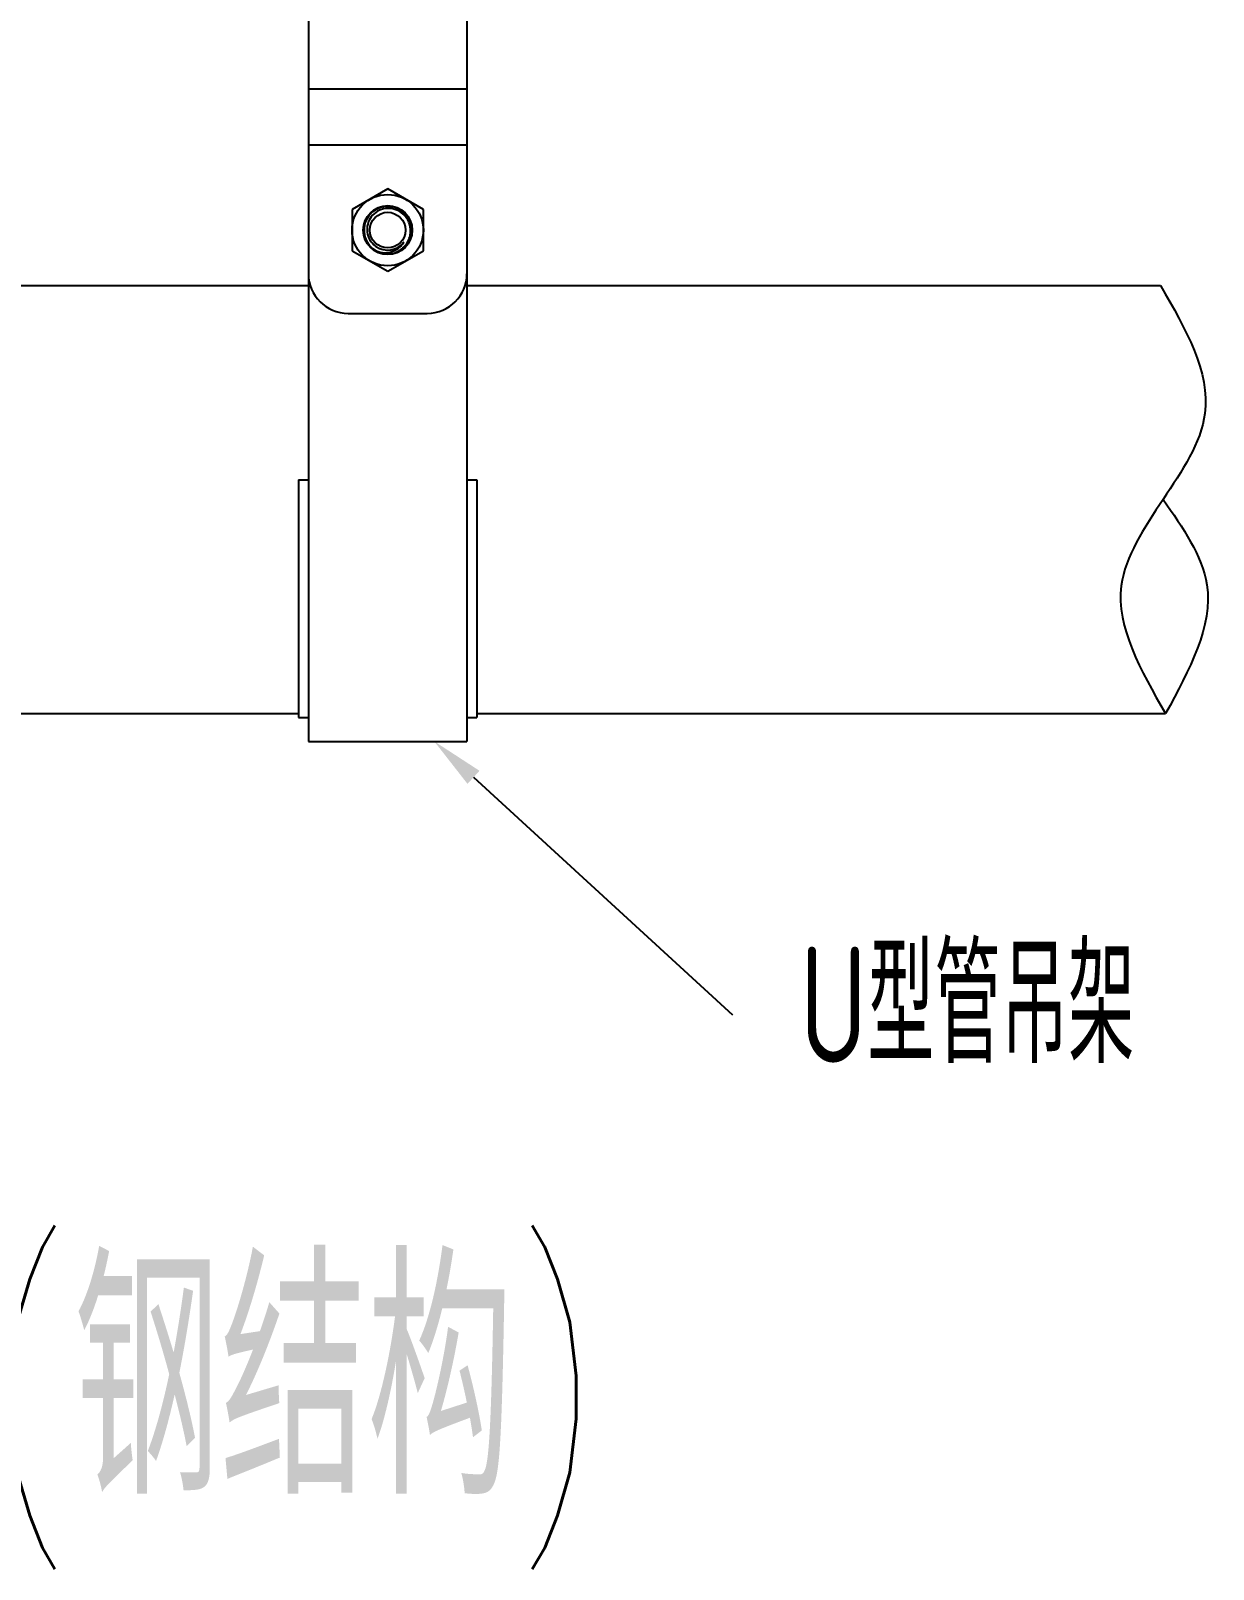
# Model space of a CAD drawing. Extents: x 4995099 to 5303443, y 4627657 to 4889583.
# Drawn here: x 5042527 to 5046970, y 4742820 to 4748598 of the extents above; entities that cross this region are included whole.
import ezdxf

# ---------------------------------------------------------------- set-up
doc = ezdxf.new("R2010")
doc.units = 0
doc.header["$LTSCALE"] = 1000
doc.header["$MEASUREMENT"] = 0
doc.layers.get('0').update_dxf_attribs({"color": 4, "linetype": 'CONTINUOUS'})
doc.layers.add('TWT_TEXT', color=7, linetype='CONTINUOUS')
doc.styles.add('HZTXT', font='TXT', dxfattribs={"bigfont": 'HZTXT'})
doc.styles.get("Standard").update_dxf_attribs({"font": 'GBENOR', "bigfont": 'GBCBIG'})

msp = doc.modelspace()

# ---------------------------------------------------------------- linework, layer by layer
at = {"linetype": 'Continuous'}
for p, q in [((5043570.5, 4748801.5), (5043570.5, 4745929.1)), ((5044165.8, 4748801.5), (5044165.8, 4745929.1)), ((5043570.5, 4748379.5), (5044165.8, 4748379.5)), ((5043570.5, 4748169), (5044165.8, 4748169)), ((5043868.2, 4748003.7), (5043734.2, 4747926.3)), ((5044002.1, 4747926.3), (5043868.2, 4748003.7)), ((5043734.2, 4747926.3), (5043734.2, 4747771.7)), ((5043934, 4747912.3), (5043933.9, 4747912.4)), ((5044002.1, 4747771.7), (5044002.1, 4747926.3)), ((5043959.5, 4747847.3), (5043959.5, 4747847.3)), ((5043959.5, 4747847.2), (5043959.5, 4747847.3)), ((5043734.2, 4747771.7), (5043868.2, 4747694.4)), ((5043868.2, 4747694.4), (5044002.1, 4747771.7)), ((5043953.7, 4747819.5), (5043953.6, 4747819.3)), ((5042379.9, 4747640.7), (5043570.5, 4747640.7)), ((5044165.8, 4747640.7), (5046771.9, 4747640.7)), ((5043719.3, 4747536.5), (5044017, 4747536.5)), ((5043533.3, 4746911.4), (5043570.5, 4746911.4)), ((5043533.3, 4746911.4), (5043533.3, 4746018.4)), ((5044165.8, 4746911.4), (5044203, 4746911.4)), ((5044203, 4746911.4), (5044203, 4746018.4)), ((5042379.9, 4746033.3), (5043533.3, 4746033.3)), ((5044203, 4746033.3), (5046790.5, 4746033.3)), ((5043533.3, 4746018.4), (5043570.5, 4746018.4)), ((5044165.8, 4746018.4), (5044203, 4746018.4)), ((5043570.5, 4745929.1), (5044165.8, 4745929.1))]:
    msp.add_line(p, q, dxfattribs=at)
msp.add_lwpolyline([(5044190.6, 4745794), (5045164, 4744901.7)])
for radius in [133.9, 92.1, 67]:
    msp.add_circle((5043868.2, 4747849), radius, dxfattribs=at)
for centre, radius, start, end in [((5043868.2, 4747849), 89.3, 289.25158, 285.86235), ((5043862.4, 4747856.9), 90.5, 37.57462, 37.80403), ((5043868.2, 4747849), 91.3, 358.9347, 43.9347), ((5043868.4, 4747849.2), 91, 43.52983, 43.86009), ((5043862.9, 4747857.2), 89.9, 23.78684, 37.58003), ((5043868.3, 4747849.1), 91.1, 42.26195, 43.52957), ((5043868.3, 4747851.7), 91.3, 339.76267, 355.68101), ((5043868.5, 4747851.6), 91.1, 355.7063, 356.90193), ((5043868.3, 4747849), 91.2, 356.87963, 358.47887), ((5043868.6, 4747851.6), 91, 356.90209, 357.24282), ((5043868.5, 4747849), 91, 358.47928, 358.88404), ((5043868.4, 4747849.3), 75.6, 225.5961, 226.24462), ((5043868.4, 4747849.3), 75.6, 226.24455, 228.00022), ((5043866.4, 4747850.9), 75.7, 228.66122, 231.11392), ((5043868.3, 4747849.2), 75.4, 227.99952, 230.7843), ((5043866.3, 4747850.8), 75.5, 231.11449, 231.91318), ((5043866.2, 4747850.7), 75.4, 231.91326, 232.23954), ((5043866.1, 4747850.6), 75.3, 232.2392, 233.54057), ((5043868.1, 4747848.9), 75, 230.78468, 232.80595), ((5043866, 4747850.4), 75.1, 233.54075, 234.43197), ((5043865.8, 4747850.3), 74.8, 234.43194, 235.30082), ((5043867.9, 4747848.6), 74.6, 232.80686, 233.4634), ((5043865.7, 4747850.1), 74.6, 235.30085, 236.12401), ((5043867.8, 4747848.5), 74.5, 233.4634, 234.12152), ((5043868.2, 4747849), 75.2, 234.12166, 323.46018), ((5043865.8, 4747847.9), 88.9, 287.55076, 290.96707), ((5043861.5, 4747841.9), 76.9, 313.91183, 316.67381), ((5043862.1, 4747841.4), 76.1, 316.66062, 330.82466), ((5043868, 4747849.2), 75.4, 312.09178, 313.87746), ((5043867.9, 4747849.3), 75.5, 313.8772, 315.04424), ((5043867.9, 4747849.3), 75.5, 315.04374, 319.2498), ((5043868.2, 4747849), 75.2, 319.2512, 320.83329), ((5043868.3, 4747848.9), 75, 320.83378, 321.09926), ((5043868.4, 4747848.9), 74.9, 321.09926, 321.4855), ((5043868.5, 4747848.8), 74.8, 321.48537, 322.27714), ((5043868.7, 4747848.6), 74.5, 322.2769, 323.45974), ((5043869.7, 4747851.2), 89.8, 312.10865, 339.2138), ((5043869.2, 4747851.4), 90.3, 339.27916, 339.71057), ((5043719.3, 4747685.3), 148.8, 180, 270), ((5044017, 4747685.3), 148.8, 270, 0)]:
    msp.add_arc(centre, radius, start, end, dxfattribs=at)
for points, knots in [([(5043811.7, 4747905.2), (5043804.7, 4747897.7), (5043793.5, 4747879.7), (5043788.5, 4747848.6), (5043795.9, 4747817.8), (5043808.6, 4747800.9), (5043816.4, 4747794.1)], [0, 0, 0, 0, 0.250059, 0.500072, 0.750044, 1, 1, 1, 1]), ([(5043868.2, 4747930.8), (5043857.6, 4747930.4), (5043836.5, 4747925.6), (5043818.8, 4747912.9), (5043811.7, 4747905.2)], [0, 0, 0, 0, 0.500062, 1, 1, 1, 1]), ([(5043926.4, 4747909.3), (5043918.6, 4747916.4), (5043900.1, 4747927.7), (5043878.7, 4747931.1), (5043868.2, 4747930.8)], [0, 0, 0, 0, 0.500002, 1, 1, 1, 1]), ([(5043897.6, 4747764.9), (5043911.1, 4747770.1), (5043936.1, 4747787.6), (5043956.1, 4747828.4), (5043953.7, 4747873.8), (5043937.1, 4747899.5), (5043926.4, 4747909.3)], [0, 0, 0, 0, 0.250144, 0.500177, 0.750123, 1, 1, 1, 1]), ([(5043824.7, 4747771), (5043834.8, 4747766.8), (5043856.8, 4747762), (5043879.1, 4747766), (5043889.2, 4747770)], [0, 0, 0, 0, 0.500292, 1, 1, 1, 1]), ([(5046781.2, 4746837), (5046854.9, 4746732), (5047033, 4746478.6), (5046880, 4746197.8), (5046790.5, 4746033.3)], [597.636888, 597.636888, 597.636888, 597.636888, 845.186192, 1195.273775, 1195.273775, 1195.273775, 1195.273775])]:
    msp.add_open_spline(points, degree=3, knots=knots, dxfattribs=at)
msp.add_open_spline([(5043889.2, 4747770), (5043898.7, 4747773.8), (5043907.5, 4747779.5), (5043914.8, 4747786.5)], degree=3, dxfattribs=at)
msp.add_spline([(5046771.9, 4747640.7), (5046938.2, 4747160.3), (5046624.2, 4746513.6), (5046790.5, 4746033.3)], degree=3, dxfattribs=at)
msp.add_solid([(5044168, 4745769.4), (5044043.1, 4745929.1), (5044213.1, 4745818.5)])

# ---------------------------------------------------------------- texts
at = {"color": 7, "width": 0.8}
msp.add_text('U型管吊架', height=435.6, dxfattribs=at).set_placement((5045414.9, 4744721.2))
at = {"layer": 'TWT_TEXT', "style": 'HZTXT', "width": 0.65}
msp.add_text('水管侧向支撑(钢结构)', height=847, dxfattribs=at).set_placement((5039055.4, 4743102.1))

doc.saveas('drawing.dxf')
